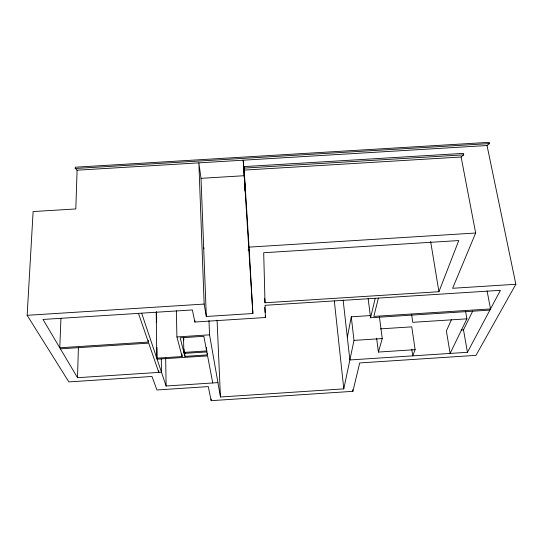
<?xml version="1.0" encoding="UTF-8"?>
<svg xmlns="http://www.w3.org/2000/svg" width="543" height="543" viewBox="0 0 543 543"><rect width="100%" height="100%" fill="white"/><g stroke="black" fill="none" stroke-linecap="round" stroke-linejoin="round"><path stroke-width="0.81" d="M161.298 358.787L161.488 372.22L77.513 377.69L78.409 347.323M75.246 168.479L75.287 167.21L489.243 142.334L489.501 143.576L487.037 145.531L77.099 170.19L75.246 168.479L489.501 143.576M77.099 170.19L75.803 208.946L33.123 211.553L27.15 315.32L68.846 381.899L151.979 376.475L156.947 389.969L208.261 386.602L211.179 400.666L352.889 391.333L359.71 362.934L475.987 355.353L515.85 284.267L487.037 145.531M60.952 318.198L59.784 347.771L148.348 342.07L148.334 340.393M347.337 337.366L351.26 316.807L370.706 315.558M208.974 320.506L209.544 334.841L220.451 396.994L343.794 388.883L353.995 340.393L351.26 316.807M489.888 310.107L370.557 317.757L375.233 298.29M378.376 298.093L373.842 316.406L490.519 308.926L487.078 290.933M380.541 328.861L411.757 326.852L415.123 349.672L378.403 352.061L382.252 338.567L379.387 316.698M415.123 349.672L412.748 355.862L411.77 349.197M438.927 291.713L458.767 240.556L263.694 252.733L265.011 302.77L438.927 291.713L430.64 241.533M206.32 316.481L201.019 178.335L198.853 162.866L204.148 304.073L206.32 316.481L252.875 313.508L243.223 160.199L245.192 191.279L243.97 166.613L463.423 153.377L463.702 154.85L461.129 157.002L475.661 233.015L452.618 288.285L515.85 284.267M451.566 319.393L446.387 330.972L450.106 353.432L466.905 318.843L465.575 311.349M343.142 300.15L349.875 359.955L467.428 352.305L463.505 329.866L472.709 311.119M467.428 352.305L500.422 290.322L265.079 305.309L265.398 317.512L194.876 322.019L192.371 309.938L43.006 319.447L77.513 377.69M461.061 330.022L463.505 329.866M353.995 340.393L382.252 338.567M141.642 313.162L156.771 358.19L182.095 356.547L182.027 354.022M207.385 354.912L203.829 336.314L180.174 337.834L184.905 356.364L207.385 354.912L207.317 353.221M156.961 347.371L157.097 359.161L207.575 355.889L212.754 382.964M157.097 359.161L166.124 386.019L217.926 382.625M27.15 315.32L204.148 304.073M176.339 310.745L176.93 336.938L209.544 334.841M466.905 318.843L412.775 322.325L411.662 314.804M60.409 348.823L148.714 343.135L158.78 372.396L158.76 370.72M252.875 313.508L249.061 247.126L475.661 233.015M248.063 250.079L249.732 249.97M463.702 154.85L244.065 168.106L243.97 166.613M461.129 157.002L244.16 170.102L249.061 247.126M201.019 178.335L244.14 175.722M138.465 313.365L148.348 342.07M176.93 336.938L182.095 356.547M203.673 247.411L203.91 248.952M376.625 338.174L378.403 352.061M368.134 298.521L370.557 317.757M352.699 389.657L352.889 391.333M334.305 300.815L343.794 388.883M264.712 298.548L265.011 302.77M264.692 307.406L265.045 312.456M265.283 315.829L265.398 317.512M217.064 320.146L220.451 396.994M211.112 398.976L211.179 400.666M206.754 350.283L206.815 351.939L184.152 353.405L184.043 349.264M206.503 347.622L206.625 350.941L183.894 352.407L183.507 337.461M194.822 320.329L194.876 322.019M184.796 352.135L184.905 356.364M183.738 337.665L183.805 340.149M165.669 358.075L166.124 386.019M156.54 312.001L156.662 322.108M156.228 311.777L156.771 358.19"/></g></svg>
